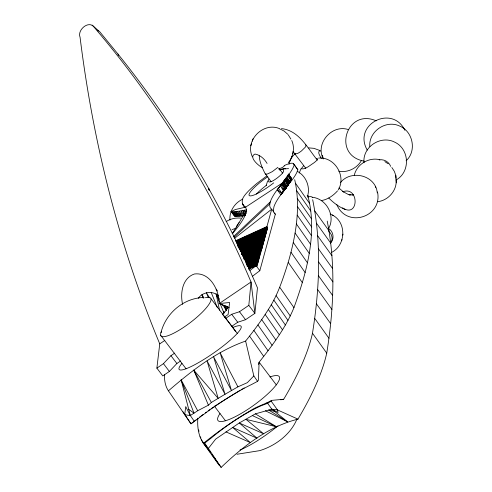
<?xml version="1.0" encoding="UTF-8"?>
<svg xmlns="http://www.w3.org/2000/svg" width="492" height="492" viewBox="0 0 492 492"><rect width="100%" height="100%" fill="white"/><g stroke="black" fill="none" stroke-linecap="round" stroke-linejoin="round"><path stroke-width="0.74" d="M279.542 128.627C263.079 121.659 244.579 140.663 252.408 156.874M288.281 162.778C293.263 156.677 295.071 147.809 291.75 140.497M280.741 399.818L283.7 399.252A768.399 172.563 -35.6 0 0 312.475 333.244C319.591 289.161 321.59 243.681 312.672 199.703M215.963 460.321L221.129 467.4C242.962 446.539 268.146 426.546 297.961 419.141A768.399 172.563 -35.6 0 0 326.743 353.133C333.754 309.548 335.839 264.598 327.211 221.086M364.012 162.772C362.29 147.028 380.691 134.931 394.609 142.108C409.535 148.824 410.629 171.702 396.386 179.826M307.961 195.127A26.193 4.348 -34.9 0 1 308.029 196.449C317.561 233.737 306.676 272.556 293.945 307.66C285.692 327.764 272.5 345.31 259.112 362.229L258.398 380.31L257.568 381.325L251.701 384.449A61.537 9.723 -34.7 0 0 201.406 416.109L190.97 423.827L168.436 390.832C191.56 370.87 216.523 351.27 245.625 341.061C253.737 330.938 261.473 320.501 268.343 309.493C277.845 295.132 283.041 278.62 288.22 262.347C295.877 235.723 300.95 207.144 294.702 179.697M197.839 418.169C197.206 426.607 198.368 435.494 203.018 442.738L219.217 465.303M231.4 326.547L237.741 322.254L245.545 319.702L254.887 313.355L248.817 305.354L251.037 281.99A1784.097 1287.386 -47.7 0 0 94.396 27.54C89.28 19.594 76.992 29.741 80.061 37.251A1784.097 1287.386 -47.7 0 0 159.746 343.859L156.874 368.139L162.784 375.925L169.371 371.454L176.88 363.502L180.687 360.925M265.489 173.842L270.994 181.573M284.161 165.601A31.396 5.965 -35.9 0 1 293.46 163.651L297.851 169.765A89.212 16.949 -35.9 0 1 287.537 185.576L280.815 194.758L277.205 189.758L286.326 178.756L288.558 174.119L282.66 182.815L276.024 191.376A323.871 36.002 -35 0 0 270.323 201.861L269.844 203.848A323.871 36.002 -35 0 0 271.719 209.174L275.329 214.168L259.807 270.735A40.854 7.761 -35.9 0 0 252.359 276.412M234.616 238.263L271.719 209.174L266.928 226.572L267.648 227.575L261.707 249.284L260.988 248.282L242.796 256.535M307.98 194.549C309.991 185.601 305.44 175.404 297.193 171.29M331.516 252.439C345.894 245.502 346.897 222.322 332.352 215.035M341.805 240.385L341.965 239.555M342.795 235.133L342.986 234.112M354.258 175.423C356.571 164.316 368.975 156.88 379.873 159.746M396.091 179.58C397.308 190.441 388.077 200.625 377.45 201.732M258.54 364.431L259.112 362.229M248.663 268.73L256.326 265.268L256.455 264.794L257.175 265.791L257.365 265.096L256.646 264.093L256.861 263.318L257.58 264.321L257.759 263.663L257.039 262.66L257.181 262.144L257.9 263.146L258.011 262.753L257.396 261.363L258.115 262.359L258.238 261.928L257.636 260.496L258.355 261.498L258.472 261.067L257.882 259.591L258.601 260.594L258.743 260.077L258.023 259.075L258.165 258.564L258.884 259.561L259.02 259.069L258.435 257.58L259.155 258.583L259.315 258.005L258.589 257.002L258.78 256.32L259.499 257.316L259.69 256.633L258.97 255.631L259.143 254.985L259.868 255.988L260.022 255.422L259.302 254.425L259.456 253.866L260.176 254.862L260.342 254.253L259.622 253.251L259.77 252.722L260.489 253.724L260.631 253.202L259.911 252.205L260.077 251.584L260.803 252.581L260.938 252.076L260.219 251.08L260.354 250.576L261.08 251.572L261.227 251.031L260.625 249.604L261.344 250.6L261.43 250.293L260.809 248.915L261.535 249.918L261.621 249.598L260.988 248.282M256.916 266.738L256.326 265.268M242.9 256.117L261.154 247.531L261.873 248.534M243.097 255.459L261.332 246.886L262.052 247.888M242.618 255.028L261.437 246.492L261.578 245.988L262.304 246.984M241.529 254.672L261.701 245.545L261.818 245.108L262.543 246.111M241.818 253.792L261.941 244.665L262.101 244.081L262.826 245.084M241.498 252.999L262.236 243.589L262.365 243.122L263.091 244.124M241.498 252.193L262.494 242.667L262.666 242.039L263.386 243.042M240.496 251.658L262.802 241.541L262.931 241.074L263.657 242.07M240.151 250.957L263.072 240.563L263.195 240.121L263.915 241.123M240.465 250.047L263.318 239.684L263.435 239.241L264.161 240.237M240.09 249.45L263.558 238.804L263.694 238.312L264.413 239.309M239.401 248.823L263.853 237.734L263.983 237.261L264.702 238.263M239.057 248.128L264.124 236.757L264.241 236.32L264.967 237.316M238.694 247.494L264.37 235.852L264.518 235.311L265.243 236.308M238.356 246.812L264.635 234.899L264.764 234.426L265.489 235.422M237.95 246.344L264.844 234.143L264.96 233.712L265.68 234.715M237.82 245.668L265.163 232.98L265.883 233.977M237.421 245.164L265.286 232.525L265.397 232.126L266.123 233.122M237.734 244.29L265.6 231.388L266.32 232.39M237.267 243.977L265.772 230.766L266.492 231.769M236.824 243.614L265.951 230.121L266.67 231.117M237.076 242.931L266.043 229.795L266.154 229.389L266.873 230.385M236.24 242.636L266.252 229.02L266.375 228.589L267.094 229.586M236.584 241.806L266.467 228.251L266.578 227.851L267.297 228.848M236.246 241.264L266.682 227.458L266.812 226.99L267.531 227.993M160.982 332.635C165.724 313.127 183.78 297.894 204.002 297.457M289.025 164.322C289.96 160.251 291.934 156.278 295.243 153.639M250.809 145.755L251.486 143.633M252.279 141.142L253.036 138.775M291.123 158.596L291.885 156.228M292.672 153.738L293.349 151.616M266.166 185.509L267.685 180.896M280.815 194.758L287.968 185.336L291.129 179.98L291.572 178.701L288.558 174.119L291.473 178.793L288.447 174.205L291.369 178.885L290.6 180.164M236.541 227.089L237.255 225.072L239.106 222.587M299.259 173.006L300.864 168.891M338.256 189.93C346.571 176.167 334.671 156.536 318.484 158.08M328.607 228.491C335.802 215.933 326.528 198.627 312.192 197.249M278.386 188.141L286.326 178.756L290.145 182.083L286.744 177.975L290.452 181.431L291.239 179.66L288.226 175.257L291.35 179.34L287.968 185.336L283.97 181.88L286.473 187.341L284.235 190.355L280.637 185.915L283.515 191.24L288.312 184.051M296.897 419.209C290.569 434.577 275.28 445.844 259.764 450.629L237.009 454.251M227.827 306.953L226.215 310.298L222.384 314.566M227.901 306.737L226.215 310.298L222.981 305.077M273.632 212.04L273.355 210.57L273.933 206.861A323.871 36.002 -35 0 1 279.634 196.376L286.27 187.809L287.463 185.601M271.553 400.39C264.954 404.295 257.267 406.177 250.785 410.451C234.438 419.971 218.952 430.863 204.205 442.702L204.617 443.157L211.025 438.188A61.537 14.342 -35.7 0 1 261.652 405.543L267.642 403.323L271.154 401.103L271.553 400.39L283.7 399.252M244.585 215.711L241.037 210.939L242.777 215.97L239.247 211.271L241.135 216.136L236.006 211.732L239.499 216.302L234.709 211.843L238.183 216.357L233.411 211.954L236.867 216.418L232.556 211.935L236 216.363L231.695 211.917L235.133 216.308L231.025 211.615L233.411 211.954L242.827 210.607L244.585 215.711L235.133 216.308L231.025 211.615L235.379 209.53L245.662 207.12L282.66 182.815L283.927 180.576A89.212 16.949 -35.9 0 0 285.569 178.645M268.878 178.885C265.163 188.153 283.773 174.137 283.62 171.038C284.425 168.504 280.864 169.334 279.671 170.084M281.996 193.135L285.2 189.106L287.82 184.672L285.2 189.106L281.891 193.344L277.205 189.758L284.973 180.33L282.66 182.815M289.979 181.302L291.572 178.701L288.46 174.715L291.35 179.34L284.727 189.66M286.793 186.505L285.2 189.106L287.869 184.666M290.532 180.226L291.572 178.701M287.845 184.771L285.2 189.106L288.287 183.996M285.2 189.106L286.768 186.53M287.556 185.238L288.337 183.953M232.224 233.718L243.325 215.662M284.235 190.355L281.904 184.445L285.354 188.848L283.072 183.03L286.473 187.341L287.968 185.336L284.911 180.595M288.644 183.787L291.35 179.34L288.435 174.869M287.592 185.207L288.786 183.258M291.067 179.291L291.295 178.953L290.551 177.79M361.442 160.509C356.958 168.332 347.684 172.907 338.754 171.198M337.549 190.847C333.465 195.453 327.82 199.481 321.682 200.527M234.653 215.717L234.456 215.982L231.714 211.843M330.507 243.109C333.484 239.647 332.088 234.044 328.724 231.345M221.129 467.4L208.393 448.415L215.637 439.122L239.266 422.972L255.391 413.864L271.848 409.184L277.482 409.91L297.961 419.141M340.341 182.673C349.572 170.995 369.996 173.707 375.956 187.36M277.869 167.385L272.267 171.653L267.673 173.91L265.428 174.236C262.414 168.313 259.407 162.016 259.229 155.263M330.538 243.03C334.646 238.903 333.521 231.302 328.453 228.466M232.919 233.202L238.282 226.461A331.11 37.103 -34.8 0 0 246.418 209.801L245.662 207.12C242.384 206.013 241.67 202.101 242.581 199.131A31.396 5.965 -35.9 0 1 257.218 183.141L266.646 176.068M279.825 186.314L283.816 181.573L281.117 184.666M156.874 368.139L163.449 363.649L170.945 355.679L174.74 353.09M245.625 341.061L253.829 375.919L247.335 382.659L237.913 386.841L225.028 394.264L211.339 402.456L208.405 405.168L197.692 410.74L190.324 415.555L184.709 414.768L185.724 406.62L190.324 415.555L194.494 421.582M303.447 165.927L301.215 168.873C305.63 169.525 309.991 165.275 313.675 163.012C314.64 162.329 319.806 158.363 316.418 158.332M198.239 298.324C202.735 291.83 212.433 290.483 218.436 295.618M233.442 236.634L270.323 201.861M234.032 237.433L269.844 203.848M406.115 160.773C417.044 150.964 412.923 131.106 399.338 125.903C385.703 119.673 368.526 131.585 369.799 146.511M284.333 165.995L282.506 167.44L278.57 169.063M196.08 419.879L190.97 423.827M199.74 416.988L200.785 416.164M201.351 415.752L203.042 414.516M205.299 412.874L206.425 412.05M208.122 410.82L209.813 409.584M211.019 408.76L213.436 407.105M224.327 317.131L228.097 314.56L229.623 302.518L219.241 303.533C219.143 290.114 210.096 272.021 194.451 273.983C182.249 278.017 180.09 293.416 182.6 304.394M225.361 318.588L231.689 314.277L239.487 311.725L248.817 305.354M159.746 343.859L164.765 340.458M229.088 307.795L219.241 303.533L251.037 281.99L254.887 313.355L257.464 287.845A1784.097 1287.386 -47.7 0 0 117.963 54.052L99.907 31.962L92.139 25.104M284.358 189.069L286.27 187.809M214.051 406.706L222.243 401.367M222.802 401.005L239.912 390.433M342.936 191.708C359.375 185.859 359.049 218.749 342.543 207.858M241.129 389.707L242.353 388.975M242.771 199.143C234.801 202.698 229.131 211.32 229.955 220.096M226.135 221.615C230.422 218.7 235.674 217.636 240.797 218.097M242.962 388.612L244.241 387.924M247.255 265.231L257.636 260.496M247.144 265.649L257.513 260.926M247.039 266.067L257.396 261.363M235.434 240.859L266.928 226.572M235.773 241.074L266.812 226.99M236.068 241.683L266.578 227.851M236.431 242.169L266.375 228.589M236.769 242.716L266.154 229.389M236.947 243.269L265.951 230.121M237.39 243.638L265.772 230.766M237.156 244.29L265.6 231.388M237.568 244.745L265.397 232.126M237.943 245.323L265.163 232.98M237.667 246.092L264.96 233.712M238.534 246.32L264.764 234.426M238.202 247.242L264.518 235.311M238.522 247.98L264.241 236.32M239.567 248.337L263.983 237.261M239.579 249.247L263.694 238.312M239.93 249.899L263.435 239.241M240.305 250.502L263.195 240.121M240.662 251.172L262.931 241.074M241.018 251.861L262.666 242.039M241.664 252.513L262.365 243.122M242.021 253.189L262.101 244.081M241.664 254.253L261.818 245.108M242.076 254.831L261.578 245.988M242.501 255.428L261.332 246.886M243.005 255.766L261.154 247.531M243.399 256.535L260.901 248.595M243.571 256.732L260.809 248.915M243.46 257.113L260.711 249.29M243.368 257.427L260.625 249.604M243.927 257.55L260.508 250.028M243.768 258.097L260.354 250.576M243.62 258.608L260.219 251.08M244.173 258.798L260.077 251.584M243.995 259.419L259.911 252.205M244.542 259.628L259.77 252.722M245.084 259.844L259.622 253.251M244.911 260.459L259.456 253.866M245.447 260.711L259.302 254.425M245.287 261.27L259.143 254.985M245.797 261.603L258.97 255.631M245.613 262.291L258.78 256.32M246.123 262.66L258.589 257.002M245.969 263.232L258.435 257.58M246.529 263.411L258.3 258.072M246.4 263.897L258.165 258.564M246.953 264.093L258.023 259.075M246.812 264.616L257.882 259.591M246.689 265.09L257.753 260.071M247.63 266.135L257.285 261.75M247.525 266.523L257.181 262.144M247.943 266.787L257.039 262.66M248.466 267.125L256.861 263.318M248.269 267.894L256.646 264.093M248.78 268.269L256.455 264.794M248.54 269.185L256.197 265.735L259.807 270.735M232.021 229.629L235.859 228.27M352.032 195.146L353.281 194.74M379.203 159.894C383.914 158.941 388.981 161.874 390.679 166.345M265.742 403.274L267.242 403.096M244.075 215.404L245.563 215.25M353.379 194.844L349.012 194.746L350.347 194.992L347.881 194.254L342.783 191.474M283.54 168.953L288.583 168.615M308.668 147.877L313.951 148.338L320.028 150.564M364.197 161.136C331.713 155.527 346.337 107.705 376.226 120.841M281.449 128.596C299.025 130.46 307.482 147.969 317.346 160.146M274.591 411.367L268.626 409.977L287.642 421.822L271.848 409.184L267.642 403.323M255.391 413.864L276.399 426.736L245.982 419.35L263.694 433.821L239.266 422.972L257.052 438.212L232.605 427.425L250.403 442.603L225.945 431.878M279.837 129.002L280.231 129.113M97.447 30.621L98.566 30.959M348.527 129.642C332.045 123.879 314.935 143.516 323.324 158.959M280.729 129.316L284.105 131.081L287.82 134.316M305.452 144.912L305.938 145.115A8.542 1.986 -37.3 0 1 305.12 147.372L301.534 150.878A6.335 1.476 -37.3 0 1 297.285 153.59L294.862 153.91L293.035 151.511M219.241 303.533L228.842 307.617M330.132 214.038L333.287 215.471M262.224 167.6C258.755 165.945 248.103 156.862 254.997 154.058C260.219 154.9 264.499 158.99 267.082 163.43M252.697 415.734L276.399 426.736M345.156 209.481C338.939 206.911 333.471 202.79 328.779 198.012M265.403 410.765L287.642 421.822M271.848 409.184L278.054 412.517L277.482 409.91L271.154 401.103M320.704 151.087L319.677 150.73C317.02 152.311 320.513 156.487 321.301 158.559M384.842 161.616L388.17 163.768M188.725 409.356L194.008 413.145L181.13 379.855L197.692 410.74M343.668 192.065L338.927 187.999M274.29 213.239L275.329 214.168M375.261 186.579L376.552 188.682L377.309 192.901M291.239 179.66L287.851 175.945L291.129 179.98M286.996 177.514L290.452 181.431M208.405 405.168L193.743 370.132L218.184 398.36L207.052 360.9L225.028 394.264L213.596 356.835L231.468 390.556L220.139 352.77L237.913 386.841M222.439 314.253L228.995 322.641A58.511 1.888 52.4 0 1 233.116 328.152M288.269 134.863L290.877 139.064M290.36 177.735L291.295 178.953M305.803 168.332L294.862 153.91A8.542 1.986 -37.3 0 1 294.757 153.406M278.853 168.209L282.543 173.067M237.624 211.505L241.135 216.136M239.487 311.725L245.545 319.702M231.689 314.277L237.741 322.254M211.025 298.749L237.433 333.582M259.204 362.309L276.344 384.916M160.607 335.206L186.087 368.822M214.346 406.103L225.465 420.765M170.945 355.679L176.88 363.502M163.449 363.649L169.371 371.454M203.018 442.738L207.193 447.868L204.205 442.702M293.46 163.651L297.851 169.765M266.682 227.458L267.408 228.46M266.467 228.251L267.187 229.254M266.252 229.02L266.978 230.022M266.043 229.795L266.762 230.791M265.858 230.44L266.584 231.443M265.68 231.092L266.406 232.089M265.52 231.689L266.24 232.691M265.286 232.525L266.012 233.522M265.071 233.306L265.797 234.309M264.844 234.143L265.563 235.145M242.427 203.596L245.293 207.618M242.87 204.746L244.875 207.519M264.635 234.899L265.354 235.896M264.37 235.852L265.096 236.849M264.124 236.757L264.844 237.759M263.853 237.734L264.573 238.731M263.558 238.804L264.278 239.807M263.318 239.684L264.038 240.68M263.072 240.563L263.798 241.56M262.802 241.541L263.527 242.544M262.494 242.667L263.214 243.669M262.236 243.589L262.962 244.592M261.941 244.665L262.666 245.668M261.701 245.545L262.421 246.547M261.437 246.492L262.162 247.494M261.24 247.23L261.959 248.226M261.055 247.876L261.781 248.878M314.739 210.908L329 230.797M316.448 223.19L330.716 243.079M317.672 235.803L331.934 255.699M318.404 248.749L332.666 268.644M318.644 262.027L332.906 281.916M318.392 275.625L332.654 295.514M317.647 289.548L331.916 309.437M316.418 303.792L330.679 323.687M314.695 318.361L328.957 338.25M312.475 333.244L326.743 353.133M198.251 429.934L199.143 431.177M200.029 436.755L200.921 437.997M204.617 443.157L208.393 448.415M201.376 439.848L205.385 445.444M207.612 448.556L210.287 452.283M212.07 454.768L215.637 459.743L215.102 458.501M307.174 195.219L308.029 196.449M295.526 183.264L309.683 203.59M296.688 190.736L310.846 211.062M297.353 198.54L311.51 218.866M297.525 206.677L311.682 227.003M297.211 215.145L311.362 235.471M296.393 223.94L310.55 244.266M295.089 233.054L309.247 253.38M293.293 242.501L307.451 262.826M291 252.267L305.157 272.586M288.22 262.347L302.377 282.672M279.794 287.334L293.945 307.66M276.104 295.643L290.262 315.969M273.816 300.077L287.974 320.403M271.227 304.689L285.385 325.015M268.343 309.493L282.5 329.818M265.17 314.468L279.327 334.794M261.701 319.622L275.858 339.941M257.937 324.941L272.094 345.267M253.897 330.433L268.054 350.759M249.567 336.091L263.718 356.417M253.829 375.919L257.568 381.325M286.326 178.756L289.388 183.196L285.852 179.309L288.632 184.309L285.385 179.949L287.968 185.336M278.515 188.375L281.891 193.344M216.172 289.13L217.415 290.957M183.006 411.779L190.841 423.6M291.369 178.885L288.33 174.291L289.813 176.622M391.841 167.489L394.356 171.376L395.808 175.496L396.306 182.827M219.53 310.194L216.111 293.995L219.346 299.21M209.567 297.869L206.369 292.666L208.282 297.562M404.916 130.319C392.21 104.015 352.432 124.439 367.266 150.14M203.897 297.906L201.948 294.677L203.264 298.213M282.463 183.805L285.354 188.848M283.687 182.255L286.473 187.341M193.743 370.132L211.339 402.456M245.164 214.961L242.827 210.607L246.418 209.801L246.683 211.874M245.496 215.582L244.622 210.201L246.178 213.405M117.963 54.052L118.56 55.467M224.211 305.483L226.215 310.298L225.471 305.747M216.111 293.995L219.321 301.75M219.906 303.164L224.001 313.041L223.977 311.541M211.197 292.433L217.39 307.74M226.461 306.012L227.267 308.041L227.101 306.971M323.035 157.661L322.365 155.226M336.725 204.438C346.448 228.559 382.678 217.292 377.536 191.948M244.622 210.201L245.736 213.485M223.559 311.602L224.001 313.041M181.13 379.855L190.324 415.555M209.162 190.158L208.799 188.67L209.131 190.164M395.808 175.496L395.992 178.27M168.436 390.832A768.399 127.557 -34.9 0 1 164.537 374.338M269.942 376.933A37.687 8.462 -35.6 0 1 273.497 388.163A37.687 8.462 -35.6 0 1 233.214 417.696A37.687 8.462 -35.6 0 1 220.01 413.538M232.482 327.611A37.736 6.267 -34.9 0 1 234.333 336.43A37.736 6.267 -34.9 0 1 193.522 365.353A37.736 6.267 -34.9 0 1 181.935 363.434M307.537 197.058A26.193 5.879 -35.6 0 1 312.279 197.261M249.954 270.459A40.854 7.761 -35.9 0 1 256.197 265.735M256.363 194.082A22.607 4.293 -35.9 0 1 266.615 185.152M273.7 182.876A22.607 4.293 -35.9 0 1 249.229 195.515A22.607 4.293 -35.9 0 1 267.802 176.72M279.911 169.802A22.607 4.293 -35.9 0 1 285.68 168.811M294.241 164.771A89.212 16.949 -35.9 0 1 288.632 174.777M277.998 425.844A49.864 11.445 -37.2 0 1 240.041 450.008M205.392 297.728A31.248 7.177 -37.2 0 1 190.976 322.063A31.248 7.177 -37.2 0 1 161.487 331.534M233.559 328.742A58.511 1.888 52.4 0 1 235.699 331.639"/></g></svg>
